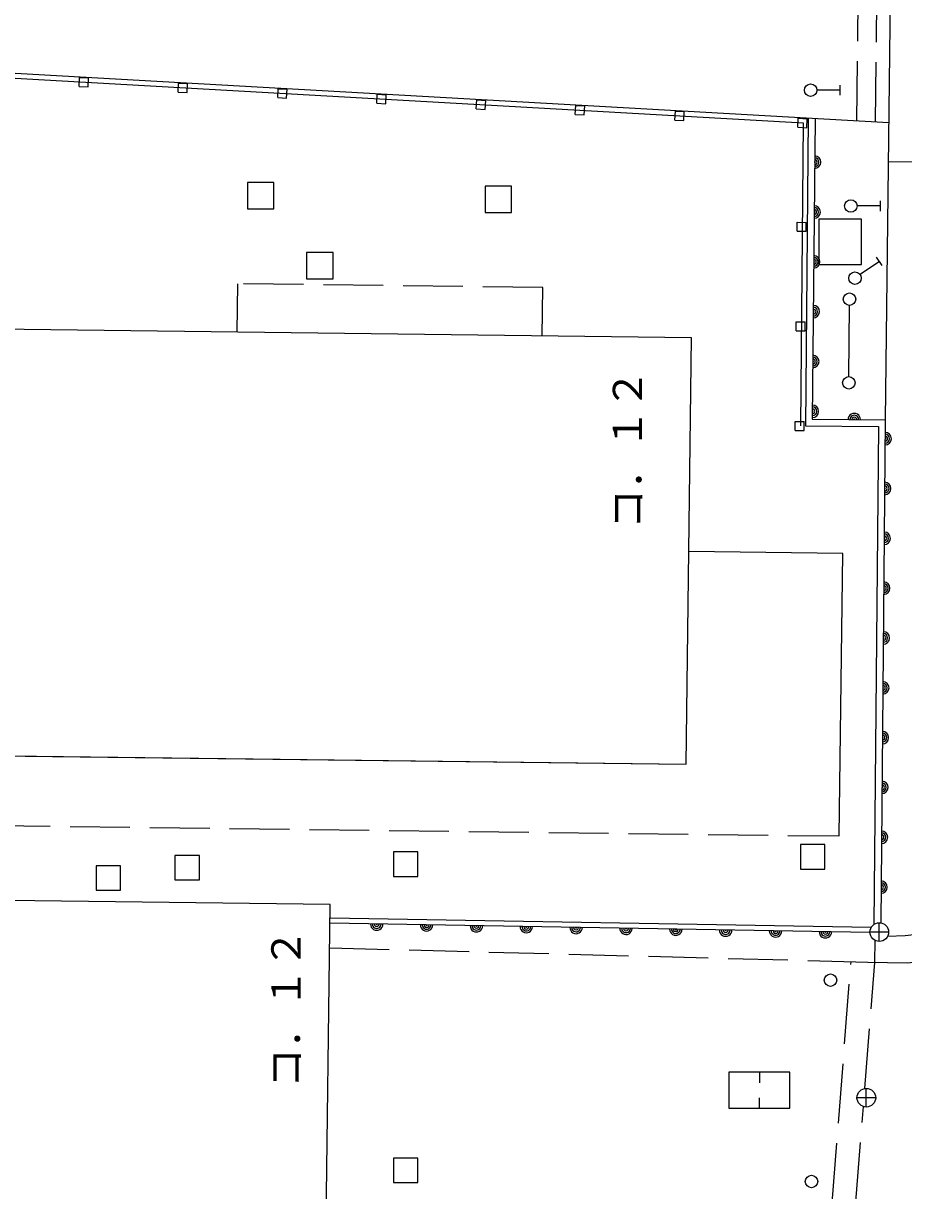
# Model space of a CAD drawing. Units: millimetres, scale not verified. Extents: x -122103 to 97281, y -76501 to 76841.
# Drawn here: x 44318 to 61974, y -37587 to -14160 of the extents above; entities that cross this region are included whole.
import ezdxf
from ezdxf.enums import TextEntityAlignment as Align

# ---------------------------------------------------------------- set-up
doc = ezdxf.new("R2010")
doc.units = ezdxf.units.MM
doc.header["$LTSCALE"] = 400
doc.linetypes.add('DASHED3', pattern=[4, 3, -1])
doc.layers.add('0-F', color=7, linetype='Continuous')
doc.styles.add('ＭＳ ゴシック', font='')
doc.styles.get('ＭＳ ゴシック').set_extended_font_data('MS Gothic')

msp = doc.modelspace()

# ---------------------------------------------------------------- linework, layer by layer
at = {"layer": '0-F', "linetype": 'DASHED3'}
for p, q in [((61033.4, -16116.4), (61090.3, -11161.7)), ((61033.4, -16116.4), (61090.3, -11161.7)), ((61408.2, -16137.5), (61465.1, -11182.9)), ((61408.2, -16137.5), (61465.1, -11182.9)), ((29256.4, -30080.1), (60683.5, -30469)), ((60540.3, -37830.9), (60918.2, -32996.7)), ((60540.3, -37830.9), (60918.2, -32996.7)), ((61196.2, -35535.8), (61393.7, -33009)), ((61196.2, -35535.8), (61393.7, -33009)), ((61018.1, -37814.7), (61167.8, -35899.4)), ((61018.1, -37814.7), (61167.8, -35899.4))]:
    msp.add_line(p, q, dxfattribs=at)
at = {"layer": '0-F'}
for p, q in [((61729.3, -11351.6), (61605.6, -22117.3)), ((61729.3, -11351.6), (61605.6, -22117.3)), ((31519.2, -14448.5), (61674.1, -16152.6)), ((31561.6, -14551.1), (59958, -16155.7)), ((60702, -15602), (60702, -15398.8)), ((60702, -15602), (60702, -15398.8)), ((60702, -15500.4), (60233.2, -15500.4)), ((60702, -15500.4), (60233.2, -15500.4)), ((59958, -16155.7), (59902.5, -22239.2)), ((61665.1, -16933.3), (63693.6, -16951.8)), ((61665.1, -16933.3), (63693.6, -16951.8)), ((61507.2, -17926.7), (61507.2, -17723.6)), ((61507.2, -17926.7), (61507.2, -17723.6)), ((61507.2, -17825.1), (61038.5, -17825.1)), ((61507.2, -17825.1), (61038.5, -17825.1)), ((61486.9, -18936.5), (61100.8, -19202.4)), ((61486.9, -18936.5), (61100.8, -19202.4)), ((61544.5, -19020.2), (61429.2, -18852.9)), ((61544.5, -19020.2), (61429.2, -18852.9)), ((57715.6, -20472.8), (12285.6, -19910.6)), ((60874.4, -21249.9), (60887.4, -19820.2)), ((60874.4, -21249.9), (60887.4, -19820.2)), ((57609.7, -29029.4), (57715.6, -20472.8)), ((61466.8, -22253.5), (61375.7, -32245.6)), ((61466.8, -22253.5), (61375.7, -32245.6)), ((61605.6, -22117.3), (61513.5, -32212)), ((61605.6, -22117.3), (61513.5, -32212)), ((60753.7, -24796.7), (57662.6, -24758.5)), ((60753.7, -24796.7), (57662.6, -24758.5)), ((60683.5, -30469), (60753.7, -24796.7)), ((60683.5, -30469), (60753.7, -24796.7)), ((28829.4, -28673.3), (57609.7, -29029.4)), ((61298.4, -32406.2), (50468, -32219.4)), ((61298.4, -32406.2), (50468, -32219.4)), ((61321.7, -32306.6), (50469.3, -32119.4)), ((61321.7, -32306.6), (50469.3, -32119.4)), ((61485.7, -32585), (61485.7, -32210)), ((61485.7, -32585), (61485.7, -32210)), ((61673.2, -32397.5), (61298.2, -32397.5)), ((61673.2, -32397.5), (61298.2, -32397.5)), ((61393.7, -33009), (61401.4, -32564.9)), ((61393.7, -33009), (61401.4, -32564.9)), ((59081.4, -35211.9), (59081.4, -35423)), ((59081.4, -35211.9), (59081.4, -35423)), ((61225.3, -35908.5), (61225.3, -35533.5)), ((61225.3, -35908.5), (61225.3, -35533.5)), ((59081.4, -35934.2), (59081.4, -35723)), ((59081.4, -35934.2), (59081.4, -35723)), ((61412.8, -35721), (61037.8, -35721)), ((61412.8, -35721), (61037.8, -35721))]:
    msp.add_line(p, q, dxfattribs=at)
for points in [[(63798.1, -5493.2), (63565.5, -30995.4), (63514.4, -31271.1), (63432.8, -31495.7), (63320.5, -31710.1), (63177.6, -31904.1), (62993.9, -32077.7), (62810.1, -32210.4), (62616.2, -32322.8), (62350.8, -32435.1), (62003.8, -32475.9), (61649.3, -32489)], [(63798.1, -5493.2), (63565.5, -30995.4), (63514.4, -31271.1), (63432.8, -31495.7), (63320.5, -31710.1), (63177.6, -31904.1), (62993.9, -32077.7), (62810.1, -32210.4), (62616.2, -32322.8), (62350.8, -32435.1), (62003.8, -32475.9), (61649.3, -32489)], [(45436.2, -15425.3), (45446.3, -15245.6), (45626, -15255.7)], [(45436.2, -15425.3), (45615.9, -15435.4), (45626, -15255.7)], [(47422.2, -15537.5), (47432.4, -15357.8), (47612.1, -15368)], [(47422.2, -15537.5), (47601.9, -15547.7), (47612.1, -15368)], [(49419, -15650.3), (49429.2, -15470.6), (49608.9, -15480.8)], [(49419, -15650.3), (49598.8, -15660.5), (49608.9, -15480.8)], [(51405.7, -15762.6), (51415.9, -15582.9), (51595.6, -15593.1)], [(51405.7, -15762.6), (51585.4, -15772.8), (51595.6, -15593.1)], [(53402.5, -15875.5), (53412.7, -15695.7), (53592.4, -15705.9)], [(53402.5, -15875.5), (53582.2, -15885.6), (53592.4, -15705.9)], [(55388, -15987.6), (55398.2, -15807.9), (55577.9, -15818.1)], [(55388, -15987.6), (55567.7, -15997.8), (55577.9, -15818.1)], [(57384.8, -16100.5), (57395, -15920.8), (57574.7, -15930.9)], [(57384.8, -16100.5), (57564.5, -16110.6), (57574.7, -15930.9)], [(59851, -16243.4), (59861.1, -16063.7), (60040.9, -16073.8)], [(59851, -16243.4), (60030.7, -16253.5), (60040.9, -16073.8)], [(60058.9, -16061.3), (60002.5, -22240.2), (61466.8, -22253.5)], [(60058.9, -16061.3), (60002.5, -22240.2), (61466.8, -22253.5)], [(60196.3, -16069.1), (60141.3, -22103.9), (61605.6, -22117.3)], [(60196.3, -16069.1), (60141.3, -22103.9), (61605.6, -22117.3)], [(59836.8, -18332.6), (59837.4, -18152.6), (60017.4, -18153.2)], [(59836.8, -18332.6), (60016.8, -18333.2), (60017.4, -18153.2)], [(59818.6, -20332.5), (59819.1, -20152.5), (59999.1, -20153.1)], [(59818.6, -20332.5), (59998.6, -20333.1), (59999.1, -20153.1)], [(28829.4, -28673.3), (57609.7, -29029.4), (57715.6, -20472.8)], [(59800.3, -22332.4), (59800.9, -22152.4), (59980.9, -22153)], [(59800.3, -22332.4), (59980.3, -22333), (59980.9, -22153)], [(44831, -38669.1), (50387.4, -38737.9), (50472.7, -31841.1), (35924, -31661), (35942.5, -30162.9)], [(44831, -38669.1), (50387.4, -38737.9), (50472.7, -31841.1), (35924, -31661), (35942.5, -30162.9)]]:
    msp.add_lwpolyline(points, dxfattribs=at)
for points in [[(49342.8, -17881.7), (49342.8, -17351.9), (48813, -17351.9), (48813, -17881.7)], [(49342.8, -17881.7), (49342.8, -17351.9), (48813, -17351.9), (48813, -17881.7)], [(54111.8, -17955.1), (54111.8, -17425.4), (53582, -17425.4), (53582, -17955.1)], [(54111.8, -17955.1), (54111.8, -17425.4), (53582, -17425.4), (53582, -17955.1)], [(61130.1, -18997.7), (61130.1, -18090.2), (60273.9, -18090.2), (60273.9, -18997.7)], [(61130.1, -18997.7), (61130.1, -18090.2), (60273.9, -18090.2), (60273.9, -18997.7)], [(50529.7, -19287.6), (50529.7, -18757.8), (49999.9, -18757.8), (49999.9, -19287.6)], [(50529.7, -19287.6), (50529.7, -18757.8), (49999.9, -18757.8), (49999.9, -19287.6)], [(60394.7, -31133.6), (60394.7, -30641.9), (59903, -30641.9), (59903, -31133.6)], [(60394.7, -31133.6), (60394.7, -30641.9), (59903, -30641.9), (59903, -31133.6)], [(47849.6, -31352.1), (47849.6, -30860.3), (47357.9, -30860.3), (47357.9, -31352.1)], [(47849.6, -31352.1), (47849.6, -30860.3), (47357.9, -30860.3), (47357.9, -31352.1)], [(52230.6, -31278.8), (52230.6, -30787.1), (51738.9, -30787.1), (51738.9, -31278.8)], [(52230.6, -31278.8), (52230.6, -30787.1), (51738.9, -30787.1), (51738.9, -31278.8)], [(46267.2, -31557.3), (46267.2, -31065.5), (45775.5, -31065.5), (45775.5, -31557.3)], [(46267.2, -31557.3), (46267.2, -31065.5), (45775.5, -31065.5), (45775.5, -31557.3)], [(58469.5, -35934.2), (59693.3, -35934.2), (59693.3, -35211.9), (58469.5, -35211.9)], [(58469.5, -35934.2), (59693.3, -35934.2), (59693.3, -35211.9), (58469.5, -35211.9)], [(52231.8, -37425.8), (52231.8, -36934.1), (51740.1, -36934.1), (51740.1, -37425.8)], [(52231.8, -37425.8), (52231.8, -36934.1), (51740.1, -36934.1), (51740.1, -37425.8)]]:
    msp.add_lwpolyline(points, close=True, dxfattribs=at)
at = {"layer": '0-F', "linetype": 'DASHED3'}
for points in [[(54722.7, -20435.8), (54734.7, -19460.6), (48614.6, -19384.9), (48602.5, -20360)], [(54722.7, -20435.8), (54734.7, -19460.6), (48614.6, -19384.9), (48602.5, -20360)], [(64074.4, -27280), (64040.1, -31041.2), (64005.9, -31520), (63937.1, -31718.2), (63788.2, -32002.5), (63591.2, -32270.1), (63345.3, -32502.3), (63109.7, -32672.5), (62862.1, -32815.9), (62493, -32972.1), (62046.2, -33024.7), (61253.5, -33005.6), (50461.8, -32719.4)], [(64074.4, -27280), (64040.1, -31041.2), (64005.9, -31520), (63937.1, -31718.2), (63788.2, -32002.5), (63591.2, -32270.1), (63345.3, -32502.3), (63109.7, -32672.5), (62862.1, -32815.9), (62493, -32972.1), (62046.2, -33024.7), (61253.5, -33005.6), (50461.8, -32719.4)]]:
    msp.add_lwpolyline(points, dxfattribs=at)
at = {"layer": '0-F'}
for centre, radius in [((60108.2, -15500.4), 125), ((60108.2, -15500.4), 125), ((60913.5, -17825.1), 125), ((60913.5, -17825.1), 125), ((60997.9, -19273.3), 125), ((60997.9, -19273.3), 125), ((60888.6, -19695.2), 125), ((60888.6, -19695.2), 125), ((60873.2, -21374.9), 125), ((60873.2, -21374.9), 125), ((61485.7, -32397.5), 187.5), ((61485.7, -32397.5), 187.5), ((60505.7, -33361.6), 125), ((60505.7, -33361.6), 125), ((61225.3, -35721), 187.5), ((61225.3, -35721), 187.5), ((60125.6, -37404.1), 125), ((60125.6, -37404.1), 125)]:
    msp.add_circle(centre, radius, dxfattribs=at)
for centre, radius, start, end in [((60188.3, -16945.8), 125, 269.47729, 89.47729), ((60188.3, -16945.8), 125, 269.47729, 89.47729), ((60188.3, -16945.8), 87.5, 269.47729, 89.47729), ((60188.3, -16945.8), 87.5, 269.47729, 89.47729), ((60188.3, -16945.8), 50, 269.47729, 89.47729), ((60188.3, -16945.8), 50, 269.47729, 89.47729), ((60188.3, -16945.8), 12.5, 269.47729, 89.47729), ((60188.3, -16945.8), 12.5, 269.47729, 89.47729), ((60179.2, -17945.8), 125, 269.47729, 89.47729), ((60179.2, -17945.8), 125, 269.47729, 89.47729), ((60179.2, -17945.8), 87.5, 269.47729, 89.47729), ((60179.2, -17945.8), 87.5, 269.47729, 89.47729), ((60179.2, -17945.8), 50, 269.47729, 89.47729), ((60179.2, -17945.8), 50, 269.47729, 89.47729), ((60179.2, -17945.8), 12.5, 269.47729, 89.47729), ((60179.2, -17945.8), 12.5, 269.47729, 89.47729), ((60170.1, -18945.7), 125, 269.47729, 89.47729), ((60170.1, -18945.7), 125, 269.47729, 89.47729), ((60170.1, -18945.7), 87.5, 269.47729, 89.47729), ((60170.1, -18945.7), 87.5, 269.47729, 89.47729), ((60170.1, -18945.7), 50, 269.47729, 89.47729), ((60170.1, -18945.7), 50, 269.47729, 89.47729), ((60170.1, -18945.7), 12.5, 269.47729, 89.47729), ((60170.1, -18945.7), 12.5, 269.47729, 89.47729), ((60160.9, -19945.7), 125, 269.47729, 89.47729), ((60160.9, -19945.7), 125, 269.47729, 89.47729), ((60160.9, -19945.7), 87.5, 269.47729, 89.47729), ((60160.9, -19945.7), 87.5, 269.47729, 89.47729), ((60160.9, -19945.7), 50, 269.47729, 89.47729), ((60160.9, -19945.7), 50, 269.47729, 89.47729), ((60160.9, -19945.7), 12.5, 269.47729, 89.47729), ((60160.9, -19945.7), 12.5, 269.47729, 89.47729), ((60151.8, -20945.7), 125, 269.47729, 89.47729), ((60151.8, -20945.7), 125, 269.47729, 89.47729), ((60151.8, -20945.7), 87.5, 269.47729, 89.47729), ((60151.8, -20945.7), 87.5, 269.47729, 89.47729), ((60151.8, -20945.7), 50, 269.47729, 89.47729), ((60151.8, -20945.7), 50, 269.47729, 89.47729), ((60151.8, -20945.7), 12.5, 269.47729, 89.47729), ((60151.8, -20945.7), 12.5, 269.47729, 89.47729), ((60142.7, -21945.6), 125, 269.47729, 89.47729), ((60142.7, -21945.6), 125, 269.47729, 89.47729), ((60142.7, -21945.6), 87.5, 269.47729, 89.47729), ((60142.7, -21945.6), 87.5, 269.47729, 89.47729), ((60142.7, -21945.6), 50, 269.47729, 89.47729), ((60142.7, -21945.6), 50, 269.47729, 89.47729), ((60142.7, -21945.6), 12.5, 269.47729, 89.47729), ((60142.7, -21945.6), 12.5, 269.47729, 89.47729), ((60982.9, -22111.6), 125, 359.47729, 179.47729), ((60982.9, -22111.6), 125, 359.47729, 179.47729), ((60982.9, -22111.6), 87.5, 359.47729, 179.47729), ((60982.9, -22111.6), 87.5, 359.47729, 179.47729), ((60982.9, -22111.6), 50, 359.47729, 179.47729), ((60982.9, -22111.6), 50, 359.47729, 179.47729), ((60982.9, -22111.6), 12.5, 359.47729, 179.47729), ((60982.9, -22111.6), 12.5, 359.47729, 179.47729), ((61602.1, -22494.6), 125, 269.47733, 89.47733), ((61602.1, -22494.6), 125, 269.47733, 89.47733), ((61602.1, -22494.6), 87.5, 269.47733, 89.47733), ((61602.1, -22494.6), 87.5, 269.47733, 89.47733), ((61602.1, -22494.6), 50, 269.47733, 89.47733), ((61602.1, -22494.6), 50, 269.47733, 89.47733), ((61602.1, -22494.6), 12.5, 269.47733, 89.47733), ((61602.1, -22494.6), 12.5, 269.47733, 89.47733), ((61593, -23494.5), 125, 269.47733, 89.47733), ((61593, -23494.5), 125, 269.47733, 89.47733), ((61593, -23494.5), 87.5, 269.47733, 89.47733), ((61593, -23494.5), 87.5, 269.47733, 89.47733), ((61593, -23494.5), 50, 269.47733, 89.47733), ((61593, -23494.5), 50, 269.47733, 89.47733), ((61593, -23494.5), 12.5, 269.47733, 89.47733), ((61593, -23494.5), 12.5, 269.47733, 89.47733), ((61583.9, -24494.5), 125, 269.47733, 89.47733), ((61583.9, -24494.5), 125, 269.47733, 89.47733), ((61583.9, -24494.5), 87.5, 269.47733, 89.47733), ((61583.9, -24494.5), 87.5, 269.47733, 89.47733), ((61583.9, -24494.5), 50, 269.47733, 89.47733), ((61583.9, -24494.5), 50, 269.47733, 89.47733), ((61583.9, -24494.5), 12.5, 269.47733, 89.47733), ((61583.9, -24494.5), 12.5, 269.47733, 89.47733), ((61574.8, -25494.5), 125, 269.47733, 89.47733), ((61574.8, -25494.5), 125, 269.47733, 89.47733), ((61574.8, -25494.5), 87.5, 269.47733, 89.47733), ((61574.8, -25494.5), 87.5, 269.47733, 89.47733), ((61574.8, -25494.5), 50, 269.47733, 89.47733), ((61574.8, -25494.5), 50, 269.47733, 89.47733), ((61574.8, -25494.5), 12.5, 269.47733, 89.47733), ((61574.8, -25494.5), 12.5, 269.47733, 89.47733), ((61565.6, -26494.4), 125, 269.47733, 89.47733), ((61565.6, -26494.4), 125, 269.47733, 89.47733), ((61565.6, -26494.4), 87.5, 269.47733, 89.47733), ((61565.6, -26494.4), 87.5, 269.47733, 89.47733), ((61565.6, -26494.4), 50, 269.47733, 89.47733), ((61565.6, -26494.4), 50, 269.47733, 89.47733), ((61565.6, -26494.4), 12.5, 269.47733, 89.47733), ((61565.6, -26494.4), 12.5, 269.47733, 89.47733), ((61556.5, -27494.4), 125, 269.47733, 89.47733), ((61556.5, -27494.4), 125, 269.47733, 89.47733), ((61556.5, -27494.4), 87.5, 269.47733, 89.47733), ((61556.5, -27494.4), 87.5, 269.47733, 89.47733), ((61556.5, -27494.4), 50, 269.47733, 89.47733), ((61556.5, -27494.4), 50, 269.47733, 89.47733), ((61556.5, -27494.4), 12.5, 269.47733, 89.47733), ((61556.5, -27494.4), 12.5, 269.47733, 89.47733), ((61547.4, -28494.3), 125, 269.47733, 89.47733), ((61547.4, -28494.3), 125, 269.47733, 89.47733), ((61547.4, -28494.3), 87.5, 269.47733, 89.47733), ((61547.4, -28494.3), 87.5, 269.47733, 89.47733), ((61547.4, -28494.3), 50, 269.47733, 89.47733), ((61547.4, -28494.3), 50, 269.47733, 89.47733), ((61547.4, -28494.3), 12.5, 269.47733, 89.47733), ((61547.4, -28494.3), 12.5, 269.47733, 89.47733), ((61538.3, -29494.3), 125, 269.47733, 89.47733), ((61538.3, -29494.3), 125, 269.47733, 89.47733), ((61538.3, -29494.3), 87.5, 269.47733, 89.47733), ((61538.3, -29494.3), 87.5, 269.47733, 89.47733), ((61538.3, -29494.3), 50, 269.47733, 89.47733), ((61538.3, -29494.3), 50, 269.47733, 89.47733), ((61538.3, -29494.3), 12.5, 269.47733, 89.47733), ((61538.3, -29494.3), 12.5, 269.47733, 89.47733), ((61529.2, -30494.2), 125, 269.47733, 89.47733), ((61529.2, -30494.2), 125, 269.47733, 89.47733), ((61529.2, -30494.2), 87.5, 269.47733, 89.47733), ((61529.2, -30494.2), 87.5, 269.47733, 89.47733), ((61529.2, -30494.2), 50, 269.47733, 89.47733), ((61529.2, -30494.2), 50, 269.47733, 89.47733), ((61529.2, -30494.2), 12.5, 269.47733, 89.47733), ((61529.2, -30494.2), 12.5, 269.47733, 89.47733), ((61520, -31494.2), 125, 269.47733, 89.47733), ((61520, -31494.2), 125, 269.47733, 89.47733), ((61520, -31494.2), 87.5, 269.47733, 89.47733), ((61520, -31494.2), 87.5, 269.47733, 89.47733), ((61520, -31494.2), 50, 269.47733, 89.47733), ((61520, -31494.2), 50, 269.47733, 89.47733), ((61520, -31494.2), 12.5, 269.47733, 89.47733), ((61520, -31494.2), 12.5, 269.47733, 89.47733), ((51405.6, -32235.6), 125, 179.01154, 359.01154), ((51405.6, -32235.6), 125, 179.01154, 359.01154), ((51405.6, -32235.6), 87.5, 179.01154, 359.01154), ((51405.6, -32235.6), 87.5, 179.01154, 359.01154), ((51405.6, -32235.6), 50, 179.01154, 359.01154), ((51405.6, -32235.6), 50, 179.01154, 359.01154), ((51405.6, -32235.6), 12.5, 179.01154, 359.01154), ((51405.6, -32235.6), 12.5, 179.01154, 359.01154), ((52405.4, -32252.8), 125, 179.01154, 359.01154), ((52405.4, -32252.8), 125, 179.01154, 359.01154), ((52405.4, -32252.8), 87.5, 179.01154, 359.01154), ((52405.4, -32252.8), 87.5, 179.01154, 359.01154), ((52405.4, -32252.8), 50, 179.01154, 359.01154), ((52405.4, -32252.8), 50, 179.01154, 359.01154), ((52405.4, -32252.8), 12.5, 179.01154, 359.01154), ((52405.4, -32252.8), 12.5, 179.01154, 359.01154), ((53405.3, -32270.1), 125, 179.01154, 359.01154), ((53405.3, -32270.1), 125, 179.01154, 359.01154), ((53405.3, -32270.1), 87.5, 179.01154, 359.01154), ((53405.3, -32270.1), 87.5, 179.01154, 359.01154), ((53405.3, -32270.1), 50, 179.01154, 359.01154), ((53405.3, -32270.1), 50, 179.01154, 359.01154), ((53405.3, -32270.1), 12.5, 179.01154, 359.01154), ((53405.3, -32270.1), 12.5, 179.01154, 359.01154), ((54405.1, -32287.3), 125, 179.01154, 359.01154), ((54405.1, -32287.3), 125, 179.01154, 359.01154), ((54405.1, -32287.3), 87.5, 179.01154, 359.01154), ((54405.1, -32287.3), 87.5, 179.01154, 359.01154), ((54405.1, -32287.3), 50, 179.01154, 359.01154), ((54405.1, -32287.3), 50, 179.01154, 359.01154), ((54405.1, -32287.3), 12.5, 179.01154, 359.01154), ((54405.1, -32287.3), 12.5, 179.01154, 359.01154), ((55405, -32304.6), 125, 179.01154, 359.01154), ((55405, -32304.6), 125, 179.01154, 359.01154), ((55405, -32304.6), 87.5, 179.01154, 359.01154), ((55405, -32304.6), 87.5, 179.01154, 359.01154), ((55405, -32304.6), 50, 179.01154, 359.01154), ((55405, -32304.6), 50, 179.01154, 359.01154), ((55405, -32304.6), 12.5, 179.01154, 359.01154), ((55405, -32304.6), 12.5, 179.01154, 359.01154), ((56404.8, -32321.8), 125, 179.01154, 359.01154), ((56404.8, -32321.8), 125, 179.01154, 359.01154), ((56404.8, -32321.8), 87.5, 179.01154, 359.01154), ((56404.8, -32321.8), 87.5, 179.01154, 359.01154), ((56404.8, -32321.8), 50, 179.01154, 359.01154), ((56404.8, -32321.8), 50, 179.01154, 359.01154), ((56404.8, -32321.8), 12.5, 179.01154, 359.01154), ((56404.8, -32321.8), 12.5, 179.01154, 359.01154), ((57404.7, -32339.1), 125, 179.01154, 359.01154), ((57404.7, -32339.1), 125, 179.01154, 359.01154), ((57404.7, -32339.1), 87.5, 179.01154, 359.01154), ((57404.7, -32339.1), 87.5, 179.01154, 359.01154), ((57404.7, -32339.1), 50, 179.01154, 359.01154), ((57404.7, -32339.1), 50, 179.01154, 359.01154), ((57404.7, -32339.1), 12.5, 179.01154, 359.01154), ((57404.7, -32339.1), 12.5, 179.01154, 359.01154), ((58404.5, -32356.3), 125, 179.01154, 359.01154), ((58404.5, -32356.3), 125, 179.01154, 359.01154), ((58404.5, -32356.3), 87.5, 179.01154, 359.01154), ((58404.5, -32356.3), 87.5, 179.01154, 359.01154), ((58404.5, -32356.3), 50, 179.01154, 359.01154), ((58404.5, -32356.3), 50, 179.01154, 359.01154), ((58404.5, -32356.3), 12.5, 179.01154, 359.01154), ((58404.5, -32356.3), 12.5, 179.01154, 359.01154), ((59404.4, -32373.6), 125, 179.01154, 359.01154), ((59404.4, -32373.6), 125, 179.01154, 359.01154), ((59404.4, -32373.6), 87.5, 179.01154, 359.01154), ((59404.4, -32373.6), 87.5, 179.01154, 359.01154), ((59404.4, -32373.6), 50, 179.01154, 359.01154), ((59404.4, -32373.6), 50, 179.01154, 359.01154), ((59404.4, -32373.6), 12.5, 179.01154, 359.01154), ((59404.4, -32373.6), 12.5, 179.01154, 359.01154), ((60404.2, -32390.8), 125, 179.01154, 359.01154), ((60404.2, -32390.8), 125, 179.01154, 359.01154), ((60404.2, -32390.8), 87.5, 179.01154, 359.01154), ((60404.2, -32390.8), 87.5, 179.01154, 359.01154), ((60404.2, -32390.8), 50, 179.01154, 359.01154), ((60404.2, -32390.8), 50, 179.01154, 359.01154), ((60404.2, -32390.8), 12.5, 179.01154, 359.01154), ((60404.2, -32390.8), 12.5, 179.01154, 359.01154)]:
    msp.add_arc(centre, radius, start, end, dxfattribs=at)

# ---------------------------------------------------------------- texts
at = {"layer": '0-F', "color": 4, "style": 'ＭＳ ゴシック'}
for p in [(56904.1, -24305.9), (56904.1, -24305.9), (50054.3, -35527.1), (50054.3, -35527.1)]:
    msp.add_text('コ．１２', height=586.5, rotation=90, dxfattribs=at).set_placement(p, align=Align.BOTTOM_LEFT)

doc.saveas('drawing.dxf')
